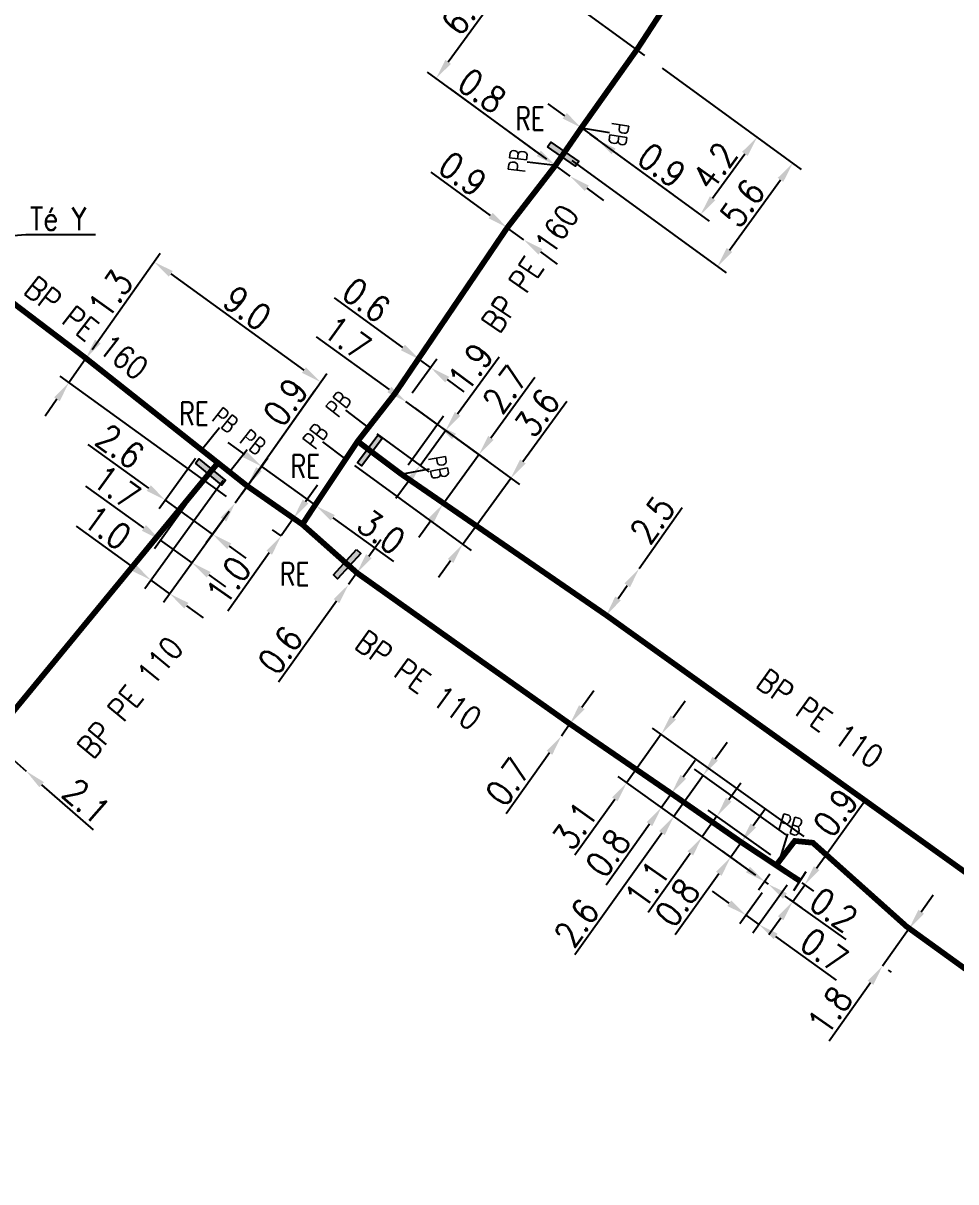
# Model space of a CAD drawing. Header units: millimetres. Extents: x 184998 to 186003, y 126995 to 128002.
# Drawn here: x 185457.2 to 185498.1, y 127223.2 to 127274 of the extents above; entities that cross this region are included whole.
import ezdxf
from ezdxf.enums import TextEntityAlignment as Align

# ---------------------------------------------------------------- set-up
doc = ezdxf.new("R2010")
doc.units = ezdxf.units.MM
doc.header["$PDMODE"] = 34
doc.linetypes.add('L_25_PE', pattern=[2000, 1000, 1000])
doc.layers.get('0').update_dxf_attribs({"linetype": 'CONTINUOUS'})
doc.layers.get('DEFPOINTS').update_dxf_attribs({"linetype": 'CONTINUOUS'})
doc.layers.add('L_150', color=1, linetype='CONTINUOUS')
doc.layers.add('L_340', color=7, linetype='CONTINUOUS')
doc.styles.add('G_ROMANS', font='ROMANS.SHX', dxfattribs={"width": 0.75})
doc.styles.get("Standard").update_dxf_attribs({"font": 'romans.shx', "width": 0.85})
doc.dimstyles.get("Standard").update_dxf_attribs({"dimtxt": 1.5, "dimasz": 1.2, "dimexe": 0.625, "dimexo": 0.625, "dimgap": 0.25, "dimtad": 1, "dimdec": 1, "dimzin": 0, "dimdsep": 46, "dimtxsty": 'Standard', "dimcen": -0.5, "dimadec": 0, "dimazin": 0, "dimtfac": 1, "dimtdec": 1, "dimtmove": 0, "dimatfit": 3, "dimfxl": 0, "dimtolj": 1, "dimtzin": 0, "dimarcsym": 0})

# ---------------------------------------------------------------- blocks, each defined once
blk = doc.blocks.new('*D910')
at = {"layer": 'DEFPOINTS', "color": 0, "linetype": 'Continuous', "transparency": 16777216}
for p in [(185467.067, 127253.712), (185466.547, 127252.977), (185466.547, 127252.977)]:
    blk.add_point(p, dxfattribs=at)
at = {"layer": 'L_150', "color": 0, "linetype": 'Continuous', "lineweight": -2, "transparency": 16777216}
for p, q in [((185467.587, 127254.446), (185470.036, 127257.908)), ((185466.547, 127252.977), (185467.067, 127253.712)), ((185466.027, 127252.242), (185465.507, 127251.508))]:
    blk.add_line(p, q, dxfattribs=at)
at = {"layer": 'L_150', "color": 0, "linetype": 'Continuous', "transparency": 16777216}
for points in [[(185467.464, 127254.533), (185467.709, 127254.36), (185467.067, 127253.712)], [(185465.905, 127252.329), (185466.15, 127252.156), (185466.547, 127252.977)]]:
    blk.add_solid(points, dxfattribs=at)
at = {"layer": 'L_150', "color": 0, "linetype": 'Continuous', "transparency": 16777216, "insert": (185468.75, 127257.389), "char_height": 1.125, "attachment_point": 5, "rotation": 54.7168}
blk.add_mtext('\\A1;0.9', dxfattribs=at)
blk = doc.blocks.new('*D911')
at = {"layer": 'DEFPOINTS', "color": 0, "linetype": 'Continuous', "transparency": 16777216}
for p in [(185460, 127259.305), (185470.287, 127258.262), (185466.547, 127252.977)]:
    blk.add_point(p, dxfattribs=at)
at = {"layer": 'L_150', "color": 0, "linetype": 'Continuous', "lineweight": -2, "transparency": 16777216}
for p, q in [((185460.271, 127259.688), (185463.26, 127263.911)), ((185463.719, 127263.002), (185469.557, 127258.789)), ((185466.818, 127253.36), (185470.558, 127258.645))]:
    blk.add_line(p, q, dxfattribs=at)
at = {"layer": 'L_150', "color": 0, "linetype": 'Continuous', "transparency": 16777216}
for points in [[(185463.806, 127263.124), (185463.631, 127262.88), (185462.989, 127263.529)], [(185469.645, 127258.91), (185469.469, 127258.667), (185470.287, 127258.262)]]:
    blk.add_solid(points, dxfattribs=at)
at = {"layer": 'L_150', "color": 0, "linetype": 'Continuous', "transparency": 16777216, "insert": (185467.077, 127261.504), "char_height": 1.125, "attachment_point": 5, "rotation": 324.1834}
blk.add_mtext('\\A1;9.0', dxfattribs=at)
blk = doc.blocks.new('*D912')
at = {"layer": 'DEFPOINTS', "color": 0, "linetype": 'Continuous', "transparency": 16777216}
for p in [(185460, 127259.305), (185459.249, 127258.244), (185466.547, 127252.977)]:
    blk.add_point(p, dxfattribs=at)
at = {"layer": 'L_150', "color": 0, "linetype": 'Continuous', "lineweight": -2, "transparency": 16777216}
for p, q in [((185460.52, 127260.04), (185462.335, 127262.604)), ((185459.249, 127258.244), (185460, 127259.305)), ((185466.167, 127253.251), (185458.869, 127258.518)), ((185458.729, 127257.509), (185458.209, 127256.774))]:
    blk.add_line(p, q, dxfattribs=at)
at = {"layer": 'L_150', "color": 0, "linetype": 'Continuous', "transparency": 16777216}
for points in [[(185460.397, 127260.126), (185460.642, 127259.953), (185460, 127259.305)], [(185458.607, 127257.596), (185458.852, 127257.422), (185459.249, 127258.244)]]:
    blk.add_solid(points, dxfattribs=at)
at = {"layer": 'L_150', "color": 0, "linetype": 'Continuous', "transparency": 16777216, "insert": (185461.075, 127262.123), "char_height": 1.125, "attachment_point": 5, "rotation": 54.7168}
blk.add_mtext('\\A1;1.3', dxfattribs=at)
blk = doc.blocks.new('*D914')
at = {"layer": 'DEFPOINTS', "color": 0, "linetype": 'Continuous', "transparency": 16777216}
for p in [(185478.468, 127265.025), (185479.195, 127264.495), (185479.195, 127264.495)]:
    blk.add_point(p, dxfattribs=at)
at = {"layer": 'L_150', "color": 0, "linetype": 'Continuous', "lineweight": -2, "transparency": 16777216}
for p, q in [((185477.74, 127265.555), (185475.128, 127267.459)), ((185479.195, 127264.495), (185478.468, 127265.025)), ((185479.923, 127263.965), (185480.65, 127263.435))]:
    blk.add_line(p, q, dxfattribs=at)
at = {"layer": 'L_150', "color": 0, "linetype": 'Continuous', "transparency": 16777216}
for points in [[(185477.829, 127265.676), (185477.652, 127265.433), (185478.468, 127265.025)], [(185480.011, 127264.086), (185479.834, 127263.843), (185479.195, 127264.495)]]:
    blk.add_solid(points, dxfattribs=at)
at = {"layer": 'L_150', "color": 0, "linetype": 'Continuous', "transparency": 16777216, "insert": (185476.512, 127267.378), "char_height": 1.125, "attachment_point": 5, "rotation": 323.9208}
blk.add_mtext('\\A1;0.9', dxfattribs=at)
blk = doc.blocks.new('*D1365')
at = {"layer": 'DEFPOINTS', "color": 0, "linetype": 'Continuous', "transparency": 16777216}
for p in [(185455.803, 127242.606), (185457.382, 127241.221), (185457.382, 127241.221)]:
    blk.add_point(p, dxfattribs=at)
at = {"layer": 'L_150', "color": 0, "linetype": 'Continuous', "lineweight": -2, "transparency": 16777216}
for p, q in [((185455.127, 127243.2), (185454.45, 127243.793)), ((185455.803, 127242.606), (185457.382, 127241.221)), ((185458.058, 127240.627), (185460.318, 127238.645))]:
    blk.add_line(p, q, dxfattribs=at)
at = {"layer": 'L_150', "color": 0, "linetype": 'Continuous', "transparency": 16777216}
for points in [[(185455.226, 127243.312), (185455.028, 127243.087), (185455.803, 127242.606)], [(185458.157, 127240.74), (185457.96, 127240.515), (185457.382, 127241.221)]]:
    blk.add_solid(points, dxfattribs=at)
at = {"layer": 'L_150', "color": 0, "linetype": 'Continuous', "transparency": 16777216, "insert": (185460.021, 127239.903), "char_height": 1.125, "attachment_point": 5, "rotation": 318.738}
blk.add_mtext('\\A1;2.1', dxfattribs=at)
blk = doc.blocks.new('*D1366')
at = {"layer": 'DEFPOINTS', "color": 0, "linetype": 'Continuous', "transparency": 16777216}
for p in [(185495.964, 127234.42), (185494.784, 127232.775), (185494.916, 127232.681)]:
    blk.add_point(p, dxfattribs=at)
at = {"layer": 'L_150', "color": 0, "linetype": 'Continuous', "lineweight": -2, "transparency": 16777216}
for p, q in [((185496.613, 127235.063), (185497.135, 127235.796)), ((185496.091, 127234.33), (185494.916, 127232.681)), ((185496.346, 127234.148), (185496.472, 127234.058)), ((185495.166, 127232.503), (185495.298, 127232.409)), ((185494.394, 127231.948), (185492.572, 127229.388))]:
    blk.add_line(p, q, dxfattribs=at)
at = {"layer": 'L_150', "color": 0, "linetype": 'Continuous', "transparency": 16777216}
for points in [[(185496.49, 127235.15), (185496.735, 127234.976), (185496.091, 127234.33)], [(185494.272, 127232.035), (185494.516, 127231.861), (185494.916, 127232.681)]]:
    blk.add_solid(points, dxfattribs=at)
at = {"layer": 'L_150', "color": 0, "linetype": 'Continuous', "transparency": 16777216, "insert": (185492.611, 127230.736), "char_height": 1.125, "attachment_point": 5, "rotation": 54.5457}
blk.add_mtext('\\A1;1.8', dxfattribs=at)
blk = doc.blocks.new('*D1370')
at = {"layer": 'DEFPOINTS', "color": 0, "linetype": 'Continuous', "transparency": 16777216}
for p in [(185484.247, 127250.094), (185484.247, 127250.094), (185482.807, 127248.05)]:
    blk.add_point(p, dxfattribs=at)
at = {"layer": 'L_150', "color": 0, "linetype": 'Continuous', "lineweight": -2, "transparency": 16777216}
for p, q in [((185484.247, 127250.094), (185486.134, 127252.774)), ((185483.325, 127248.786), (185483.728, 127249.358))]:
    blk.add_line(p, q, dxfattribs=at)
at = {"layer": 'L_150', "color": 0, "linetype": 'Continuous', "transparency": 16777216}
for points in [[(185483.606, 127249.444), (185483.851, 127249.272), (185484.247, 127250.094)], [(185483.203, 127248.872), (185483.448, 127248.699), (185482.807, 127248.05)]]:
    blk.add_solid(points, dxfattribs=at)
at = {"layer": 'L_150', "color": 0, "linetype": 'Continuous', "transparency": 16777216, "insert": (185484.836, 127252.234), "char_height": 1.125, "attachment_point": 5, "rotation": 54.8438}
blk.add_mtext('\\A1;2.5', dxfattribs=at)
blk = doc.blocks.new('L_340_07')
at = {"color": 0, "linetype": 'Continuous', "const_width": 0.25, "flags": 128}
blk.add_lwpolyline([(0, 0), (0.35, 0)], dxfattribs=at)
at = {"color": 0, "linetype": 'Continuous', "flags": 128}
blk.add_lwpolyline([(0.35, -0.5), (0.35, 0.5)], dxfattribs=at)
at = {"color": 0, "linetype": 'Continuous', "width": 0.75, "flags": 3}
for tag, p in [('DEF_LEG', (0.723, -3.465)), ('DEF_COUP', (0.723, -5.965)), ('DEF_TYPE', (0.723, -8.465))]:
    blk.add_attdef(tag, text='', height=1.2, dxfattribs=at).set_placement(p, align=Align.MIDDLE)
blk = doc.blocks.new('*D1376')
at = {"layer": 'DEFPOINTS', "color": 0, "linetype": 'Continuous', "transparency": 16777216}
for p in [(185471.877, 127249.907), (185471.51, 127249.396), (185471.51, 127249.396)]:
    blk.add_point(p, dxfattribs=at)
at = {"layer": 'L_150', "color": 0, "linetype": 'Continuous', "lineweight": -2, "transparency": 16777216}
for p, q in [((185472.402, 127250.638), (185472.928, 127251.369)), ((185471.877, 127249.907), (185471.51, 127249.396)), ((185470.984, 127248.665), (185468.436, 127245.119))]:
    blk.add_line(p, q, dxfattribs=at)
at = {"layer": 'L_150', "color": 0, "linetype": 'Continuous', "transparency": 16777216}
for points in [[(185472.281, 127250.726), (185472.524, 127250.551), (185471.877, 127249.907)], [(185470.863, 127248.752), (185471.106, 127248.577), (185471.51, 127249.396)]]:
    blk.add_solid(points, dxfattribs=at)
at = {"layer": 'L_150', "color": 0, "linetype": 'Continuous', "transparency": 16777216, "insert": (185468.521, 127246.522), "char_height": 1.125, "attachment_point": 5, "rotation": 54.3003}
blk.add_mtext('\\A1;0.6', dxfattribs=at)
blk = doc.blocks.new('*D1377')
at = {"layer": 'DEFPOINTS', "color": 0, "linetype": 'Continuous', "transparency": 16777216}
for p in [(185485.663, 127240.238), (185485.227, 127239.628), (185485.227, 127239.628)]:
    blk.add_point(p, dxfattribs=at)
at = {"layer": 'L_150', "color": 0, "linetype": 'Continuous', "lineweight": -2, "transparency": 16777216}
for p, q in [((185486.186, 127240.97), (185486.709, 127241.702)), ((185485.663, 127240.238), (185485.227, 127239.628)), ((185484.704, 127238.895), (185482.797, 127236.228))]:
    blk.add_line(p, q, dxfattribs=at)
at = {"layer": 'L_150', "color": 0, "linetype": 'Continuous', "transparency": 16777216}
for points in [[(185486.064, 127241.057), (185486.308, 127240.883), (185485.663, 127240.238)], [(185484.581, 127238.983), (185484.826, 127238.808), (185485.227, 127239.628)]]:
    blk.add_solid(points, dxfattribs=at)
at = {"layer": 'L_150', "color": 0, "linetype": 'Continuous', "transparency": 16777216, "insert": (185482.879, 127237.632), "char_height": 1.125, "attachment_point": 5, "rotation": 54.4508}
blk.add_mtext('\\A1;0.8', dxfattribs=at)
blk = doc.blocks.new('*D1378')
at = {"layer": 'DEFPOINTS', "color": 0, "linetype": 'Continuous', "transparency": 16777216}
for p in [(185481.216, 127243.289), (185480.84, 127242.759), (185480.84, 127242.759)]:
    blk.add_point(p, dxfattribs=at)
at = {"layer": 'L_150', "color": 0, "linetype": 'Continuous', "lineweight": -2, "transparency": 16777216}
for p, q in [((185481.737, 127244.022), (185482.258, 127244.756)), ((185481.216, 127243.289), (185480.84, 127242.759)), ((185480.318, 127242.025), (185478.42, 127239.352))]:
    blk.add_line(p, q, dxfattribs=at)
at = {"layer": 'L_150', "color": 0, "linetype": 'Continuous', "transparency": 16777216}
for points in [[(185481.615, 127244.109), (185481.86, 127243.935), (185481.216, 127243.289)], [(185480.196, 127242.112), (185480.441, 127241.938), (185480.84, 127242.759)]]:
    blk.add_solid(points, dxfattribs=at)
at = {"layer": 'L_150', "color": 0, "linetype": 'Continuous', "transparency": 16777216, "insert": (185478.497, 127240.756), "char_height": 1.125, "attachment_point": 5, "rotation": 54.6127}
blk.add_mtext('\\A1;0.7', dxfattribs=at)
blk = doc.blocks.new('*D1382')
at = {"layer": 'DEFPOINTS', "color": 0, "linetype": 'Continuous', "transparency": 16777216}
for p in [(185475.109, 127258.898), (185473.543, 127257.757), (185474.029, 127257.405)]:
    blk.add_point(p, dxfattribs=at)
at = {"layer": 'L_150', "color": 0, "linetype": 'Continuous', "lineweight": -2, "transparency": 16777216}
for p, q in [((185473.894, 127259.777), (185470.889, 127261.952)), ((185473.818, 127258.137), (185474.898, 127259.629)), ((185474.304, 127257.785), (185475.384, 127259.277)), ((185475.109, 127258.898), (185474.623, 127259.249)), ((185475.839, 127258.37), (185476.568, 127257.842))]:
    blk.add_line(p, q, dxfattribs=at)
at = {"layer": 'L_150', "color": 0, "linetype": 'Continuous', "transparency": 16777216}
for points in [[(185473.982, 127259.899), (185473.806, 127259.656), (185474.623, 127259.249)], [(185475.927, 127258.492), (185475.751, 127258.248), (185475.109, 127258.898)]]:
    blk.add_solid(points, dxfattribs=at)
at = {"layer": 'L_150', "color": 0, "linetype": 'Continuous', "transparency": 16777216, "insert": (185472.292, 127261.862), "char_height": 1.125, "attachment_point": 5, "rotation": 324.108}
blk.add_mtext('\\A1;0.6', dxfattribs=at)
blk = doc.blocks.new('*D1383')
at = {"layer": 'DEFPOINTS', "color": 0, "linetype": 'Continuous', "transparency": 16777216}
for p in [(185474.029, 127257.405), (185474.029, 127257.405), (185473.845, 127254.258)]:
    blk.add_point(p, dxfattribs=at)
at = {"layer": 'L_340', "color": 0, "linetype": 'Continuous', "lineweight": -2, "transparency": 16777216}
for p, q in [((185473.301, 127257.934), (185470.112, 127260.248)), ((185475.405, 127256.406), (185474.029, 127257.405)), ((185474.121, 127254.637), (185475.68, 127256.786)), ((185476.133, 127255.878), (185476.862, 127255.349))]:
    blk.add_line(p, q, dxfattribs=at)
at = {"layer": 'L_340', "color": 0, "linetype": 'Continuous', "transparency": 16777216}
for points in [[(185473.389, 127258.055), (185473.213, 127257.812), (185474.029, 127257.405)], [(185476.222, 127255.999), (185476.045, 127255.756), (185475.405, 127256.406)]]:
    blk.add_solid(points, dxfattribs=at)
at = {"layer": 'L_340', "color": 0, "linetype": 'Continuous', "transparency": 16777216, "insert": (185471.46, 127260.197), "char_height": 1.125, "attachment_point": 5, "rotation": 324.0249}
blk.add_mtext('\\A1;1.7', dxfattribs=at)
blk = doc.blocks.new('*D1384')
at = {"layer": 'DEFPOINTS', "color": 0, "linetype": 'Continuous', "transparency": 16777216}
for p in [(185475.407, 127256.408), (185477.224, 127255.089), (185473.825, 127254.229)]:
    blk.add_point(p, dxfattribs=at)
at = {"layer": 'L_340', "color": 0, "linetype": 'Continuous', "lineweight": -2, "transparency": 16777216}
for p, q in [((185477.752, 127255.818), (185479.678, 127258.471)), ((185475.786, 127256.133), (185477.603, 127254.814)), ((185475.642, 127252.91), (185477.224, 127255.089)), ((185474.204, 127253.954), (185476.021, 127252.635)), ((185475.113, 127252.182), (185474.585, 127251.454))]:
    blk.add_line(p, q, dxfattribs=at)
at = {"layer": 'L_340', "color": 0, "linetype": 'Continuous', "transparency": 16777216}
for points in [[(185477.631, 127255.906), (185477.874, 127255.73), (185477.224, 127255.089)], [(185474.992, 127252.27), (185475.235, 127252.094), (185475.642, 127252.91)]]:
    blk.add_solid(points, dxfattribs=at)
at = {"layer": 'L_340', "color": 0, "linetype": 'Continuous', "transparency": 16777216, "insert": (185478.373, 127257.949), "char_height": 1.125, "attachment_point": 5, "rotation": 54.0249}
blk.add_mtext('\\A1;2.7', dxfattribs=at)
blk = doc.blocks.new('*D1385')
at = {"layer": 'DEFPOINTS', "color": 0, "linetype": 'Continuous', "transparency": 16777216}
for p in [(185474.029, 127257.405), (185472.379, 127256.269), (185475.763, 127256.142)]:
    blk.add_point(p, dxfattribs=at)
at = {"layer": 'L_340', "color": 0, "linetype": 'Continuous', "lineweight": -2, "transparency": 16777216}
for p, q in [((185476.293, 127256.869), (185478.116, 127259.372)), ((185474.408, 127257.129), (185476.142, 127255.866)), ((185472.758, 127255.993), (185475.029, 127254.338)), ((185474.65, 127254.614), (185475.763, 127256.142)), ((185474.12, 127253.887), (185473.59, 127253.159))]:
    blk.add_line(p, q, dxfattribs=at)
at = {"layer": 'L_340', "color": 0, "linetype": 'Continuous', "transparency": 16777216}
for points in [[(185476.172, 127256.958), (185476.414, 127256.781), (185475.763, 127256.142)], [(185473.998, 127253.975), (185474.241, 127253.798), (185474.65, 127254.614)]]:
    blk.add_solid(points, dxfattribs=at)
at = {"layer": 'L_340', "color": 0, "linetype": 'Continuous', "transparency": 16777216, "insert": (185476.863, 127258.926), "char_height": 1.125, "attachment_point": 5, "rotation": 53.9208}
blk.add_mtext('\\A1;1.9', dxfattribs=at)
blk = doc.blocks.new('*D1386')
at = {"layer": 'DEFPOINTS', "color": 0, "linetype": 'Continuous', "transparency": 16777216}
for p in [(185474.029, 127257.405), (185471.388, 127254.887), (185478.626, 127254.056)]:
    blk.add_point(p, dxfattribs=at)
at = {"layer": 'L_340', "color": 0, "linetype": 'Continuous', "lineweight": -2, "transparency": 16777216}
for p, q in [((185474.408, 127257.129), (185479.004, 127253.78)), ((185479.156, 127254.783), (185481.086, 127257.433)), ((185471.767, 127254.611), (185476.89, 127250.878)), ((185476.511, 127251.154), (185478.626, 127254.056)), ((185475.981, 127250.427), (185475.451, 127249.7))]:
    blk.add_line(p, q, dxfattribs=at)
at = {"layer": 'L_340', "color": 0, "linetype": 'Continuous', "transparency": 16777216}
for points in [[(185479.034, 127254.872), (185479.277, 127254.695), (185478.626, 127254.056)], [(185475.86, 127250.515), (185476.102, 127250.339), (185476.511, 127251.154)]]:
    blk.add_solid(points, dxfattribs=at)
at = {"layer": 'L_340', "color": 0, "linetype": 'Continuous', "transparency": 16777216, "insert": (185479.78, 127256.914), "char_height": 1.125, "attachment_point": 5, "rotation": 53.9208}
blk.add_mtext('\\A1;3.6', dxfattribs=at)
blk = doc.blocks.new('L_340_13')
at = {"color": 0, "linetype": 'Continuous', "flags": 128}
blk.add_lwpolyline([(0, 0), (0, 1.25)], dxfattribs=at)
at = {"color": 0, "linetype": 'Continuous', "style": 'G_ROMANS', "width": 0.75}
blk.add_text('PB', height=0.75, dxfattribs=at).set_placement((0, 1.663), align=Align.MIDDLE)
at = {"color": 0, "linetype": 'Continuous', "width": 0.75, "flags": 3}
for tag, p in [('DEF_LEG', (0, -10)), ('DEF_COUP', (0, -12.5)), ('DEF_TYPE', (0, -15))]:
    blk.add_attdef(tag, text='', height=1.2, dxfattribs=at).set_placement(p, align=Align.MIDDLE)
blk = doc.blocks.new('*D1387')
at = {"layer": 'DEFPOINTS', "color": 0, "linetype": 'Continuous', "transparency": 16777216}
for p in [(185469.488, 127252.026), (185468.554, 127251.523), (185468.939, 127251.251)]:
    blk.add_point(p, dxfattribs=at)
at = {"layer": 'L_150', "color": 0, "linetype": 'Continuous', "lineweight": -2, "transparency": 16777216}
for p, q in [((185469.623, 127253.033), (185470.143, 127253.768)), ((185469.105, 127252.297), (185468.72, 127252.569)), ((185469.103, 127252.299), (185468.554, 127251.523)), ((185468.557, 127251.521), (185468.172, 127251.794)), ((185468.034, 127250.789), (185466.219, 127248.224))]:
    blk.add_line(p, q, dxfattribs=at)
at = {"layer": 'L_150', "color": 0, "linetype": 'Continuous', "transparency": 16777216}
for points in [[(185469.5, 127253.12), (185469.745, 127252.947), (185469.103, 127252.299)], [(185467.912, 127250.875), (185468.157, 127250.702), (185468.554, 127251.523)]]:
    blk.add_solid(points, dxfattribs=at)
at = {"layer": 'L_150', "color": 0, "linetype": 'Continuous', "transparency": 16777216, "insert": (185466.255, 127249.572), "char_height": 1.125, "attachment_point": 5, "rotation": 54.7168}
blk.add_mtext('\\A1;1.0', dxfattribs=at)
blk = doc.blocks.new('*D1388')
at = {"layer": 'DEFPOINTS', "color": 0, "linetype": 'Continuous', "transparency": 16777216}
for p in [(185467.695, 127254.568), (185466.547, 127252.977), (185469.495, 127252.02)]:
    blk.add_point(p, dxfattribs=at)
at = {"layer": 'L_150', "color": 0, "linetype": 'Continuous', "lineweight": -2, "transparency": 16777216}
for p, q in [((185466.966, 127255.095), (185466.236, 127255.622)), ((185466.821, 127253.357), (185467.97, 127254.948)), ((185467.695, 127254.568), (185470.088, 127252.842)), ((185469.769, 127252.4), (185470.362, 127253.222)), ((185470.817, 127252.315), (185473.476, 127250.397))]:
    blk.add_line(p, q, dxfattribs=at)
at = {"layer": 'L_150', "color": 0, "linetype": 'Continuous', "transparency": 16777216}
for points in [[(185467.053, 127255.217), (185466.878, 127254.973), (185467.695, 127254.568)], [(185470.905, 127252.437), (185470.73, 127252.194), (185470.088, 127252.842)]]:
    blk.add_solid(points, dxfattribs=at)
at = {"layer": 'L_150', "color": 0, "linetype": 'Continuous', "transparency": 16777216, "insert": (185472.95, 127251.701), "char_height": 1.125, "attachment_point": 5, "rotation": 324.1834}
blk.add_mtext('\\A1;3.0', dxfattribs=at)
blk = doc.blocks.new('*D1389')
at = {"layer": 'DEFPOINTS', "color": 0, "linetype": 'Continuous', "transparency": 16777216}
for p in [(185466.289, 127254.328), (185466.547, 127252.977), (185463.673, 127248.994)]:
    blk.add_point(p, dxfattribs=at)
at = {"layer": 'L_340', "color": 0, "linetype": 'Continuous', "lineweight": -2, "transparency": 16777216}
for p, q in [((185466.014, 127253.948), (185462.587, 127249.199)), ((185466.273, 127252.597), (185463.398, 127248.614)), ((185462.132, 127250.106), (185459.584, 127251.944)), ((185463.673, 127248.994), (185462.862, 127249.579)), ((185464.402, 127248.467), (185465.132, 127247.94))]:
    blk.add_line(p, q, dxfattribs=at)
at = {"layer": 'L_340', "color": 0, "linetype": 'Continuous', "transparency": 16777216}
for points in [[(185462.22, 127250.227), (185462.044, 127249.984), (185462.862, 127249.579)], [(185464.49, 127248.589), (185464.315, 127248.345), (185463.673, 127248.994)]]:
    blk.add_solid(points, dxfattribs=at)
at = {"layer": 'L_340', "color": 0, "linetype": 'Continuous', "transparency": 16777216, "insert": (185460.932, 127251.896), "char_height": 1.125, "attachment_point": 5, "rotation": 324.1834}
blk.add_mtext('\\A1;1.0', dxfattribs=at)
blk = doc.blocks.new('*D1390')
at = {"layer": 'DEFPOINTS', "color": 0, "linetype": 'Continuous', "transparency": 16777216}
for p in [(185465.169, 127253.972), (185466.547, 127252.977), (185464.651, 127250.349)]:
    blk.add_point(p, dxfattribs=at)
at = {"layer": 'L_150', "color": 0, "linetype": 'Continuous', "lineweight": -2, "transparency": 16777216}
for p, q in [((185462.543, 127251.871), (185459.995, 127253.71)), ((185464.894, 127253.592), (185462.998, 127250.964)), ((185466.273, 127252.597), (185464.377, 127249.969)), ((185464.651, 127250.349), (185463.272, 127251.344)), ((185465.381, 127249.823), (185466.111, 127249.296))]:
    blk.add_line(p, q, dxfattribs=at)
at = {"layer": 'L_150', "color": 0, "linetype": 'Continuous', "transparency": 16777216}
for points in [[(185462.63, 127251.993), (185462.455, 127251.749), (185463.272, 127251.344)], [(185465.468, 127249.944), (185465.293, 127249.701), (185464.651, 127250.349)]]:
    blk.add_solid(points, dxfattribs=at)
at = {"layer": 'L_150', "color": 0, "linetype": 'Continuous', "transparency": 16777216, "insert": (185461.343, 127253.662), "char_height": 1.125, "attachment_point": 5, "rotation": 324.1834}
blk.add_mtext('\\A1;1.7', dxfattribs=at)
blk = doc.blocks.new('*D1391')
at = {"layer": 'DEFPOINTS', "color": 0, "linetype": 'Continuous', "transparency": 16777216}
for p in [(185465.072, 127255.291), (185466.547, 127252.977), (185465.552, 127251.598)]:
    blk.add_point(p, dxfattribs=at)
at = {"layer": 'L_340', "color": 0, "linetype": 'Continuous', "lineweight": -2, "transparency": 16777216}
for p, q in [((185462.754, 127253.616), (185460.095, 127255.535)), ((185464.798, 127254.911), (185463.209, 127252.71)), ((185465.552, 127251.598), (185463.484, 127253.09)), ((185466.273, 127252.597), (185465.277, 127251.217)), ((185466.281, 127251.071), (185467.011, 127250.544))]:
    blk.add_line(p, q, dxfattribs=at)
at = {"layer": 'L_340', "color": 0, "linetype": 'Continuous', "transparency": 16777216}
for points in [[(185462.842, 127253.738), (185462.666, 127253.495), (185463.484, 127253.09)], [(185466.369, 127251.192), (185466.194, 127250.949), (185465.552, 127251.598)]]:
    blk.add_solid(points, dxfattribs=at)
at = {"layer": 'L_340', "color": 0, "linetype": 'Continuous', "transparency": 16777216, "insert": (185461.499, 127255.447), "char_height": 1.125, "attachment_point": 5, "rotation": 324.1834}
blk.add_mtext('\\A1;2.6', dxfattribs=at)
blk = doc.blocks.new('L_340_20')
at = {"linetype": 'Continuous'}
blk.add_hatch(color=0, dxfattribs=at).paths.add_polyline_path([(0.125, 0.75), (-0.125, 0.75), (-0.125, -0.75), (0.125, -0.75)])
at = {"color": 0, "linetype": 'Continuous'}
blk.add_lwpolyline([(-0.125, 0.75), (0.125, 0.75), (0.125, -0.75), (-0.125, -0.75)], close=True, dxfattribs=at)
at = {"color": 0, "linetype": 'Continuous', "width": 0.75}
for tag, height, flags, p in [('RE', 1, 8, (0, 1.867)), ('DEF_LEG', 1.2, 3, (0, -5)), ('DEF_COUP', 1.2, 3, (0, -7.5)), ('DEF_TYPE', 1.2, 3, (0, -10))]:
    blk.add_attdef(tag, text='', height=height, dxfattribs=dict(at, flags=flags)).set_placement(p, align=Align.MIDDLE)
blk = doc.blocks.new('*D1392')
at = {"layer": 'DEFPOINTS', "color": 0, "linetype": 'Continuous', "transparency": 16777216}
for p in [(185490.256, 127237.093), (185489.908, 127236.272), (185489.911, 127236.276)]:
    blk.add_point(p, dxfattribs=at)
at = {"layer": 'L_150', "color": 0, "linetype": 'Continuous', "lineweight": -2, "transparency": 16777216}
for p, q in [((185489.017, 127236.909), (185488.285, 127237.433)), ((185489.983, 127236.712), (185489.476, 127236.004)), ((185489.749, 127236.385), (185489.908, 127236.272)), ((185489.639, 127235.895), (185489.636, 127235.89)), ((185490.64, 127235.748), (185493.307, 127233.84))]:
    blk.add_line(p, q, dxfattribs=at)
at = {"layer": 'L_150', "color": 0, "linetype": 'Continuous', "transparency": 16777216}
for points in [[(185489.105, 127237.031), (185488.93, 127236.787), (185489.749, 127236.385)], [(185490.728, 127235.87), (185490.553, 127235.626), (185489.908, 127236.272)]]:
    blk.add_solid(points, dxfattribs=at)
at = {"layer": 'L_150', "color": 0, "linetype": 'Continuous', "transparency": 16777216, "insert": (185492.776, 127235.142), "char_height": 1.125, "attachment_point": 5, "rotation": 324.416}
blk.add_mtext('\\A1;0.2', dxfattribs=at)
blk = doc.blocks.new('*D1393')
at = {"layer": 'DEFPOINTS', "color": 0, "linetype": 'Continuous', "transparency": 16777216}
for p in [(185489.911, 127236.276), (185491.005, 127236.598), (185488.932, 127234.912)]:
    blk.add_point(p, dxfattribs=at)
at = {"layer": 'L_340', "color": 0, "linetype": 'Continuous', "lineweight": -2, "transparency": 16777216}
for p, q in [((185490.731, 127236.218), (185489.226, 127234.123)), ((185488.201, 127235.437), (185487.47, 127235.962)), ((185489.638, 127235.895), (185488.658, 127234.531)), ((185488.932, 127234.912), (185489.5, 127234.504)), ((185490.231, 127233.979), (185492.893, 127232.065))]:
    blk.add_line(p, q, dxfattribs=at)
at = {"layer": 'L_340', "color": 0, "linetype": 'Continuous', "transparency": 16777216}
for points in [[(185488.288, 127235.559), (185488.113, 127235.315), (185488.932, 127234.912)], [(185490.318, 127234.1), (185490.143, 127233.857), (185489.5, 127234.504)]]:
    blk.add_solid(points, dxfattribs=at)
at = {"layer": 'L_340', "color": 0, "linetype": 'Continuous', "transparency": 16777216, "insert": (185492.365, 127233.369), "char_height": 1.125, "attachment_point": 5, "rotation": 324.3034}
blk.add_mtext('\\A1;0.7', dxfattribs=at)
blk = doc.blocks.new('*D1394')
at = {"layer": 'DEFPOINTS', "color": 0, "linetype": 'Continuous', "transparency": 16777216}
for p in [(185488.265, 127237.454), (185490.218, 127237.041), (185489.752, 127236.39)]:
    blk.add_point(p, dxfattribs=at)
at = {"layer": 'L_150', "color": 0, "linetype": 'Continuous', "lineweight": -2, "transparency": 16777216}
for p, q in [((185489.254, 127238.837), (185489.778, 127239.569)), ((185489.837, 127237.313), (185488.349, 127238.378)), ((185489.371, 127236.663), (185487.884, 127237.727)), ((185488.73, 127238.105), (185488.265, 127237.454)), ((185487.741, 127236.722), (185485.833, 127234.056))]:
    blk.add_line(p, q, dxfattribs=at)
at = {"layer": 'L_150', "color": 0, "linetype": 'Continuous', "transparency": 16777216}
for points in [[(185489.132, 127238.924), (185489.376, 127238.75), (185488.73, 127238.105)], [(185487.619, 127236.81), (185487.863, 127236.635), (185488.265, 127237.454)]]:
    blk.add_solid(points, dxfattribs=at)
at = {"layer": 'L_150', "color": 0, "linetype": 'Continuous', "transparency": 16777216, "insert": (185485.915, 127235.46), "char_height": 1.125, "attachment_point": 5, "rotation": 54.416}
blk.add_mtext('\\A1;0.8', dxfattribs=at)
blk = doc.blocks.new('*D1395')
at = {"layer": 'DEFPOINTS', "color": 0, "linetype": 'Continuous', "transparency": 16777216}
for p in [(185491.005, 127236.598), (185490.48, 127235.867), (185490.98, 127235.508)]:
    blk.add_point(p, dxfattribs=at)
at = {"layer": 'L_340', "color": 0, "linetype": 'Continuous', "lineweight": -2, "transparency": 16777216}
for p, q in [((185492.03, 127236.97), (185494.147, 127239.916)), ((185490.98, 127235.508), (185491.505, 127236.239)), ((185491.386, 127236.325), (185491.886, 127235.966)), ((185490.86, 127235.594), (185491.36, 127235.235)), ((185490.455, 127234.777), (185489.93, 127234.046))]:
    blk.add_line(p, q, dxfattribs=at)
at = {"layer": 'L_340', "color": 0, "linetype": 'Continuous', "transparency": 16777216}
for points in [[(185491.908, 127237.057), (185492.152, 127236.882), (185491.505, 127236.239)], [(185490.333, 127234.865), (185490.576, 127234.69), (185490.98, 127235.508)]]:
    blk.add_solid(points, dxfattribs=at)
at = {"layer": 'L_340', "color": 0, "linetype": 'Continuous', "transparency": 16777216, "insert": (185492.857, 127239.407), "char_height": 1.125, "attachment_point": 5, "rotation": 54.3034}
blk.add_mtext('\\A1;0.9', dxfattribs=at)
blk = doc.blocks.new('*D1470')
at = {"layer": 'DEFPOINTS', "color": 0, "linetype": 'Continuous', "transparency": 16777216}
for p in [(185487.017, 127238.347), (185490.397, 127237.281), (185489.752, 127236.39)]:
    blk.add_point(p, dxfattribs=at)
at = {"layer": 'L_340', "color": 0, "linetype": 'Continuous', "lineweight": -2, "transparency": 16777216}
for p, q in [((185488.181, 127239.974), (185488.705, 127240.706)), ((185487.657, 127239.242), (185487.017, 127238.347)), ((185490.016, 127237.554), (185487.276, 127239.514)), ((185489.371, 127236.663), (185486.636, 127238.62)), ((185486.493, 127237.615), (185484.64, 127235.025))]:
    blk.add_line(p, q, dxfattribs=at)
at = {"layer": 'L_340', "color": 0, "linetype": 'Continuous', "transparency": 16777216}
for points in [[(185488.059, 127240.061), (185488.303, 127239.886), (185487.657, 127239.242)], [(185486.371, 127237.702), (185486.615, 127237.528), (185487.017, 127238.347)]]:
    blk.add_solid(points, dxfattribs=at)
at = {"layer": 'L_340', "color": 0, "linetype": 'Continuous', "transparency": 16777216, "insert": (185484.603, 127236.262), "char_height": 1.125, "attachment_point": 5, "rotation": 54.416}
blk.add_mtext('\\A1;1.1', dxfattribs=at)
blk = doc.blocks.new('*D1471')
at = {"layer": 'DEFPOINTS', "color": 0, "linetype": 'Continuous', "transparency": 16777216}
for p in [(185485.773, 127239.237), (185491.07, 127238.162), (185489.752, 127236.39)]:
    blk.add_point(p, dxfattribs=at)
at = {"layer": 'L_150', "color": 0, "linetype": 'Continuous', "lineweight": -2, "transparency": 16777216}
for p, q in [((185487.582, 127241.764), (185488.105, 127242.496)), ((185490.689, 127238.434), (185486.677, 127241.305)), ((185487.058, 127241.032), (185485.773, 127239.237)), ((185489.371, 127236.663), (185485.392, 127239.51)), ((185485.25, 127238.505), (185481.433, 127233.171))]:
    blk.add_line(p, q, dxfattribs=at)
at = {"layer": 'L_150', "color": 0, "linetype": 'Continuous', "transparency": 16777216}
for points in [[(185487.46, 127241.852), (185487.704, 127241.677), (185487.058, 127241.032)], [(185485.128, 127238.592), (185485.372, 127238.418), (185485.773, 127239.237)]]:
    blk.add_solid(points, dxfattribs=at)
at = {"layer": 'L_150', "color": 0, "linetype": 'Continuous', "transparency": 16777216, "insert": (185481.515, 127234.575), "char_height": 1.125, "attachment_point": 5, "rotation": 54.416}
blk.add_mtext('\\A1;2.6', dxfattribs=at)
blk = doc.blocks.new('*D1472')
at = {"layer": 'DEFPOINTS', "color": 0, "linetype": 'Continuous', "transparency": 16777216}
for p in [(185483.705, 127240.717), (185491.862, 127238.084), (185489.752, 127236.39)]:
    blk.add_point(p, dxfattribs=at)
at = {"layer": 'L_150', "color": 0, "linetype": 'Continuous', "lineweight": -2, "transparency": 16777216}
for p, q in [((185485.745, 127243.568), (185486.269, 127244.3)), ((185485.222, 127242.836), (185483.705, 127240.717)), ((185491.481, 127238.357), (185484.841, 127243.109)), ((185489.371, 127236.663), (185483.324, 127240.989)), ((185483.182, 127239.985), (185481.433, 127237.541))]:
    blk.add_line(p, q, dxfattribs=at)
at = {"layer": 'L_150', "color": 0, "linetype": 'Continuous', "transparency": 16777216}
for points in [[(185485.623, 127243.655), (185485.867, 127243.48), (185485.222, 127242.836)], [(185483.06, 127240.072), (185483.304, 127239.897), (185483.705, 127240.717)]]:
    blk.add_solid(points, dxfattribs=at)
at = {"layer": 'L_150', "color": 0, "linetype": 'Continuous', "transparency": 16777216, "insert": (185481.436, 127238.833), "char_height": 1.125, "attachment_point": 5, "rotation": 54.416}
blk.add_mtext('\\A1;3.1', dxfattribs=at)
blk = doc.blocks.new('*D1514')
at = {"layer": 'DEFPOINTS', "color": 0, "linetype": 'Continuous', "transparency": 16777216}
for p in [(185484.877, 127272.292), (185481.716, 127269.398), (185489.413, 127268.986)]:
    blk.add_point(p, dxfattribs=at)
at = {"layer": 'L_340', "color": 0, "linetype": 'Continuous', "lineweight": -2, "transparency": 16777216}
for p, q in [((185485.256, 127272.016), (185489.792, 127268.71)), ((185482.095, 127269.122), (185487.319, 127265.316)), ((185487.47, 127266.319), (185488.883, 127268.259))]:
    blk.add_line(p, q, dxfattribs=at)
at = {"layer": 'L_340', "color": 0, "linetype": 'Continuous', "transparency": 16777216}
for points in [[(185488.762, 127268.347), (185489.005, 127268.17), (185489.413, 127268.986)], [(185487.349, 127266.407), (185487.591, 127266.231), (185486.94, 127265.592)]]:
    blk.add_solid(points, dxfattribs=at)
at = {"layer": 'L_340', "color": 0, "linetype": 'Continuous', "transparency": 16777216, "insert": (185487.571, 127267.731), "char_height": 1.125, "attachment_point": 5, "rotation": 53.9208}
blk.add_mtext('\\A1;4.2', dxfattribs=at)
blk = doc.blocks.new('*D1515')
at = {"layer": 'DEFPOINTS', "color": 0, "linetype": 'Continuous', "transparency": 16777216}
for p in [(185481.716, 127269.398), (185482.403, 127268.897), (185482.403, 127268.897)]:
    blk.add_point(p, dxfattribs=at)
at = {"layer": 'L_340', "color": 0, "linetype": 'Continuous', "lineweight": -2, "transparency": 16777216}
for p, q in [((185480.989, 127269.928), (185480.262, 127270.458)), ((185481.716, 127269.398), (185482.403, 127268.897)), ((185483.131, 127268.367), (185485.744, 127266.463))]:
    blk.add_line(p, q, dxfattribs=at)
at = {"layer": 'L_340', "color": 0, "linetype": 'Continuous', "transparency": 16777216}
for points in [[(185481.077, 127270.049), (185480.901, 127269.807), (185481.716, 127269.398)], [(185483.219, 127268.489), (185483.042, 127268.246), (185482.403, 127268.897)]]:
    blk.add_solid(points, dxfattribs=at)
at = {"layer": 'L_340', "color": 0, "linetype": 'Continuous', "transparency": 16777216, "insert": (185485.243, 127267.757), "char_height": 1.125, "attachment_point": 5, "rotation": 323.9208}
blk.add_mtext('\\A1;0.9', dxfattribs=at)
blk = doc.blocks.new('*D1516')
at = {"layer": 'DEFPOINTS', "color": 0, "linetype": 'Continuous', "transparency": 16777216}
for p in [(185484.877, 127272.292), (185480.92, 127268.246), (185490.977, 127267.847)]:
    blk.add_point(p, dxfattribs=at)
at = {"layer": 'L_340', "color": 0, "linetype": 'Continuous', "lineweight": -2, "transparency": 16777216}
for p, q in [((185485.256, 127272.016), (185491.356, 127267.571)), ((185481.299, 127267.97), (185488.058, 127263.045)), ((185488.209, 127264.048), (185490.447, 127267.12))]:
    blk.add_line(p, q, dxfattribs=at)
at = {"layer": 'L_340', "color": 0, "linetype": 'Continuous', "transparency": 16777216}
for points in [[(185490.326, 127267.208), (185490.568, 127267.031), (185490.977, 127267.847)], [(185488.088, 127264.137), (185488.33, 127263.96), (185487.679, 127263.321)]]:
    blk.add_solid(points, dxfattribs=at)
at = {"layer": 'L_340', "color": 0, "linetype": 'Continuous', "transparency": 16777216, "insert": (185488.776, 127266.1), "char_height": 1.125, "attachment_point": 5, "rotation": 53.9208}
blk.add_mtext('\\A1;5.6', dxfattribs=at)
blk = doc.blocks.new('*D1517')
at = {"layer": 'DEFPOINTS', "color": 0, "linetype": 'Continuous', "transparency": 16777216}
for p in [(185478.999, 127276.575), (185484.877, 127272.292), (185480.579, 127267.752)]:
    blk.add_point(p, dxfattribs=at)
at = {"layer": 'L_340', "color": 0, "linetype": 'Continuous', "lineweight": -2, "transparency": 16777216}
for p, q in [((185484.498, 127272.568), (185478.62, 127276.851)), ((185475.878, 127272.291), (185478.469, 127275.847)), ((185480.2, 127268.028), (185474.969, 127271.84))]:
    blk.add_line(p, q, dxfattribs=at)
at = {"layer": 'L_340', "color": 0, "linetype": 'Continuous', "transparency": 16777216}
for points in [[(185478.348, 127275.936), (185478.59, 127275.759), (185478.999, 127276.575)], [(185475.757, 127272.38), (185475.999, 127272.203), (185475.348, 127271.564)]]:
    blk.add_solid(points, dxfattribs=at)
at = {"layer": 'L_340', "color": 0, "linetype": 'Continuous', "transparency": 16777216, "insert": (185476.567, 127274.511), "char_height": 1.125, "attachment_point": 5, "rotation": 53.9208}
blk.add_mtext('\\A1;6.2', dxfattribs=at)
blk = doc.blocks.new('*D1518')
at = {"layer": 'DEFPOINTS', "color": 0, "linetype": 'Continuous', "transparency": 16777216}
for p in [(185480.579, 127267.752), (185481.226, 127267.281), (185481.226, 127267.281)]:
    blk.add_point(p, dxfattribs=at)
at = {"layer": 'L_340', "color": 0, "linetype": 'Continuous', "lineweight": -2, "transparency": 16777216}
for p, q in [((185479.852, 127268.282), (185475.963, 127271.116)), ((185481.226, 127267.281), (185480.579, 127267.752)), ((185481.953, 127266.751), (185482.68, 127266.221))]:
    blk.add_line(p, q, dxfattribs=at)
at = {"layer": 'L_340', "color": 0, "linetype": 'Continuous', "transparency": 16777216}
for points in [[(185479.94, 127268.403), (185479.763, 127268.161), (185480.579, 127267.752)], [(185482.041, 127266.872), (185481.865, 127266.63), (185481.226, 127267.281)]]:
    blk.add_solid(points, dxfattribs=at)
at = {"layer": 'L_340', "color": 0, "linetype": 'Continuous', "transparency": 16777216, "insert": (185477.366, 127271.021), "char_height": 1.125, "attachment_point": 5, "rotation": 323.9208}
blk.add_mtext('\\A1;0.8', dxfattribs=at)

msp = doc.modelspace()

# ---------------------------------------------------------------- linework, layer by layer
at = {"layer": 'L_150', "linetype": 'L_25_PE'}
msp.add_lwpolyline([(185469.488, 127252.026, 0.25, 0.25, 0), (185469.868, 127252.608, 0.25, 0.25, 0), (185471.388, 127254.887, 0.25, 0.25, 0), (185471.911, 127255.67, 0.25, 0.25, 0), (185472.379, 127256.269, 0.25, 0.25, 0), (185473.543, 127257.757, 0.25, 0.25, 0), (185478.468, 127265.025, 0.25, 0.25, 0), (185478.468, 127265.025, 0.25, 0.25, 0), (185478.468, 127265.025, 0.25, 0.25, 0), (185478.468, 127265.025, 0.25, 0.25, 0), (185480.579, 127267.752, 0.25, 0.25, 0), (185480.92, 127268.246, 0.25, 0.25, 0), (185481.716, 127269.398, 0.25, 0.25, 0), (185484.149, 127272.822, 0.25, 0.25, 0), (185491.101, 127283.472, 0.25, 0.25, 0)], format="xyseb", dxfattribs=at)
at = {"layer": 'L_150', "linetype": 'L_25_PE', "const_width": 0.25}
for points in [[(185432.177, 127277.158), (185450.196, 127265.636), (185456.168, 127262.212), (185460, 127259.305), (185465.072, 127255.291), (185466.289, 127254.328), (185467.067, 127253.712), (185469.488, 127252.026), (185469.488, 127252.026), (185469.488, 127252.026), (185469.488, 127252.026), (185471.45, 127250.286), (185471.877, 127249.907), (185471.877, 127249.907), (185476.709, 127246.475), (185481.216, 127243.289), (185485.663, 127240.238), (185488.73, 127238.105), (185490.256, 127237.093), (185491.005, 127236.598), (185491.005, 127236.598)], [(185602.748, 127163.181), (185602.473, 127163.372), (185580.638, 127178.545), (185553.214, 127197.602), (185527.49, 127216.093), (185512.598, 127226.782), (185503.67, 127233.126), (185482.807, 127248.05), (185473.825, 127254.229), (185472.443, 127255.265), (185471.911, 127255.67)], [(185452.95, 127160.079), (185430.841, 127171.825), (185430.841, 127171.825), (185424.034, 127175.154), (185423.84, 127175.853), (185423.346, 127177.638), (185422.599, 127180.337), (185428.114, 127192.558), (185434.44, 127205.145), (185439.639, 127215.527), (185444.834, 127226.397), (185446.737, 127229.571), (185446.737, 127229.571), (185447.889, 127231.403), (185452.256, 127237.198), (185455.803, 127242.606), (185465.164, 127253.975), (185465.454, 127254.327), (185465.788, 127254.724)], [(185490.256, 127237.093), (185490.256, 127237.093), (185490.397, 127237.281), (185491.07, 127238.162), (185491.862, 127238.084), (185491.862, 127238.084), (185491.862, 127238.084), (185491.862, 127238.084), (185495.964, 127234.42), (185495.964, 127234.42), (185495.964, 127234.42), (185495.964, 127234.42), (185495.964, 127234.42), (185495.964, 127234.42), (185495.964, 127234.42), (185514.116, 127221.318), (185528.243, 127211.63), (185568.132, 127182.984)]]:
    msp.add_lwpolyline(points, dxfattribs=at)

# ---------------------------------------------------------------- block references
at = {"layer": 'L_340'}
ref = msp.add_blockref('L_340_20', (185480.92, 127268.246), dxfattribs=dict(at, rotation=55.35290753225697))
ref.add_attrib('RE', 'RE', dxfattribs={"layer": '0', "color": 0, "linetype": 'Continuous', "height": 1, "width": 0.75}).set_placement((185479.468, 127269.802), align=Align.MIDDLE)
for name, p, rotation in [('L_340_13', (185481.716, 127269.398), 260.6181131303268), ('L_340_13', (185480.579, 127267.752), 83.2984061126594), ('L_340_13', (185472.379, 127256.269), 51.96457546661921), ('L_340_13', (185465.072, 127255.291), 321.6397080495058), ('L_340_13', (185466.289, 127254.328), 321.6397080576801), ('L_340_13', (185471.388, 127254.887), 53.03649426186936), ('L_340_13', (185473.825, 127254.229), 280.4408354485444), ('L_340_13', (185490.397, 127237.281), 343.1207042097474), ('L_340_07', (185491.005, 127236.598), 327.3696252917267)]:
    msp.add_blockref(name, p, dxfattribs=dict(at, rotation=rotation))
ref = msp.add_blockref('L_340_20', (185465.454, 127254.327), dxfattribs=dict(at, rotation=50.51202182611618))
ref.add_attrib('RE', 'RE', dxfattribs={"layer": '0', "color": 0, "linetype": 'Continuous', "height": 1, "width": 0.75}).set_placement((185464.739, 127256.881), align=Align.MIDDLE)
ref = msp.add_blockref('L_340_20', (185472.443, 127255.265), dxfattribs=dict(at, rotation=323.5785787919904))
ref.add_attrib('RE', 'RE', dxfattribs={"layer": '0', "color": 0, "linetype": 'Continuous', "height": 1, "width": 0.75}).set_placement((185469.619, 127254.572), align=Align.MIDDLE)
ref = msp.add_blockref('L_340_20', (185471.45, 127250.286), dxfattribs=dict(at, rotation=317.3178341602696))
ref.add_attrib('RE', 'RE', dxfattribs={"layer": '0', "color": 0, "linetype": 'Continuous', "height": 1, "width": 0.75}).set_placement((185469.15, 127249.846), align=Align.MIDDLE)

# ---------------------------------------------------------------- texts
at = {"layer": 'L_150', "linetype": 'Continuous', "insert": (185457.547, 127264.914), "char_height": 1, "attachment_point": 7}
msp.add_mtext('\\A1;Té Y', dxfattribs=at)
at = {"layer": 'L_150', "linetype": 'L_25_PE', "char_height": 1, "attachment_point": 5}
for s, insert, rotation in [('BP PE 160', (185479.471, 127263.239), 55.8791), ('BP PE 160', (185460.016, 127260.633), 322.1513), ('BP PE 110', (185474.574, 127245.205), 324.247), ('BP PE 110', (185461.932, 127244.448), 50.512), ('BP PE 110', (185492.179, 127243.525), 324.6948)]:
    msp.add_mtext(s, dxfattribs=dict(at, insert=insert, rotation=rotation))

# ---------------------------------------------------------------- dimensions: what is measured, and where the dimension line sits
at = {"layer": 'L_150', "linetype": 'Continuous'}
for base, p1, p2, angle, override, picture, middle in [((185479.195, 127264.495), (185478.468, 127265.025), (185479.195, 127264.495), 143.9208, {"dimscale": 0.75}, '*D914', (185476.07, 127266.772)), ((185470.287, 127258.262), (185460, 127259.305), (185466.547, 127252.977), 144.1834, {"dimscale": 0.75}, '*D911', (185466.638, 127260.895)), ((185475.109, 127258.898), (185473.543, 127257.757), (185474.029, 127257.405), 144.108, {"dimscale": 0.75, "dimatfit": 0}, '*D1382', (185471.852, 127261.255)), ((185466.547, 127252.977), (185467.067, 127253.712), (185466.547, 127252.977), 54.7168, {"dimscale": 0.75}, '*D910', (185469.363, 127256.956)), ((185467.695, 127254.568), (185469.495, 127252.02), (185466.547, 127252.977), 324.1834, {"dimscale": 0.75, "dimatfit": 0}, '*D1388', (185472.512, 127251.093)), ((185464.651, 127250.349), (185465.169, 127253.972), (185466.547, 127252.977), 144.1834, {"dimscale": 0.75, "dimatfit": 0}, '*D1390', (185460.904, 127253.054)), ((185468.554, 127251.523), (185469.488, 127252.026), (185468.939, 127251.251), 54.7168, {"dimscale": 0.75, "dimatfit": 0}, '*D1387', (185466.867, 127249.139)), ((185484.247, 127250.094), (185482.807, 127248.05), (185484.247, 127250.094), 234.8438, {"dimscale": 0.75}, '*D1370', (185485.45, 127251.802)), ((185471.51, 127249.396), (185471.877, 127249.907), (185471.51, 127249.396), 54.3003, {"dimscale": 0.75}, '*D1376', (185469.13, 127246.084)), ((185480.84, 127242.759), (185481.216, 127243.289), (185480.84, 127242.759), 54.6127, {"dimscale": 0.75}, '*D1378', (185479.109, 127240.322)), ((185457.382, 127241.221), (185455.803, 127242.606), (185457.382, 127241.221), 138.738, {"dimscale": 0.75, "dimatfit": 0}, '*D1365', (185459.526, 127239.34)), ((185485.2268, 127239.6276), (185485.6629, 127240.2378), (185485.2268, 127239.6276), 54.4508, {"dimscale": 0.75}, '*D1377', (185483.4888, 127237.1955)), ((185488.265, 127237.454), (185490.218, 127237.041), (185489.752, 127236.39), 54.416, {"dimscale": 0.75, "dimatfit": 0}, '*D1394', (185486.525, 127235.023)), ((185489.908, 127236.272), (185490.256, 127237.093), (185489.911, 127236.276), 144.416, {"dimscale": 0.75, "dimatfit": 0}, '*D1392', (185492.339, 127234.532))]:
    dim = msp.add_linear_dim(base=base, p1=p1, p2=p2, angle=angle, dimstyle='Standard', override=override, dxfattribs=at)
    dim.commit()
    dim.dimension.update_dxf_attribs({"geometry": picture, "text_midpoint": middle, "dimtype": 160})
for base, p1, p2, angle, text, override, picture, middle in [((185459.249, 127258.244), (185460, 127259.305), (185466.547, 127252.977), 54.7168, '1.3', {"dimscale": 0.75}, '*D912', (185461.687, 127261.689)), ((185483.705, 127240.717), (185491.862, 127238.084), (185489.752, 127236.39), 54.416, '3.1', {"dimscale": 0.75, "dimatfit": 0}, '*D1472', (185482.046, 127238.397)), ((185485.773, 127239.237), (185491.07, 127238.162), (185489.752, 127236.39), 54.416, '2.6', {"dimscale": 0.75, "dimatfit": 0}, '*D1471', (185482.125, 127234.138)), ((185494.916, 127232.681), (185495.964, 127234.42), (185494.784, 127232.775), 54.5457, '1.8', {"dimscale": 0.75}, '*D1366', (185493.222, 127230.301))]:
    dim = msp.add_linear_dim(base=base, p1=p1, p2=p2, angle=angle, text=text, dimstyle='Standard', override=override, dxfattribs=at)
    dim.commit()
    dim.dimension.update_dxf_attribs({"geometry": picture, "text_midpoint": middle, "dimtype": 160})
at = {"layer": 'L_340', "linetype": 'Continuous'}
for base, p1, p2, angle, override, picture, middle in [((185478.999, 127276.575), (185480.579, 127267.752), (185484.877, 127272.292), 233.9208, {"dimscale": 0.75, "dimatfit": 0}, '*D1517', (185477.173, 127274.069)), ((185481.226, 127267.281), (185480.579, 127267.752), (185481.226, 127267.281), 143.9208, {"dimscale": 0.75, "dimatfit": 0}, '*D1518', (185476.924, 127270.415)), ((185490.977, 127267.847), (185480.92, 127268.246), (185484.877, 127272.292), 233.9208, {"dimscale": 0.75, "dimatfit": 0}, '*D1516', (185489.382, 127265.658)), ((185489.413, 127268.986), (185481.716, 127269.398), (185484.877, 127272.292), 233.9208, {"dimscale": 0.75, "dimatfit": 0}, '*D1514', (185488.177, 127267.289)), ((185482.403, 127268.897), (185481.716, 127269.398), (185482.403, 127268.897), 143.9208, {"dimscale": 0.75, "dimlfac": 1, "dimlunit": 2, "dimatfit": 0}, '*D1515', (185484.801, 127267.15)), ((185474.029, 127257.405), (185473.845, 127254.258), (185474.029, 127257.405), 324.0249, {"dimscale": 0.75, "dimatfit": 0}, '*D1383', (185471.02, 127259.59)), ((185475.763, 127256.142), (185472.379, 127256.269), (185474.029, 127257.405), 233.9208, {"dimscale": 0.75, "dimatfit": 0}, '*D1385', (185477.47, 127258.484)), ((185477.224, 127255.089), (185473.825, 127254.229), (185475.407, 127256.408), 234.0249, {"dimscale": 0.75, "dimatfit": 0}, '*D1384', (185478.98, 127257.509)), ((185478.626, 127254.056), (185471.388, 127254.887), (185474.029, 127257.405), 233.9208, {"dimscale": 0.75, "dimatfit": 0}, '*D1386', (185480.386, 127256.472)), ((185465.5516, 127251.5975), (185465.0721, 127255.2906), (185466.5471, 127252.977), 144.1834, {"dimscale": 0.75, "dimatfit": 0}, '*D1391', (185461.0598, 127254.8391)), ((185463.673, 127248.994), (185466.289, 127254.328), (185466.547, 127252.977), 144.1834, {"dimscale": 0.75, "dimatfit": 0}, '*D1389', (185460.493, 127251.288)), ((185487.017, 127238.347), (185490.397, 127237.281), (185489.752, 127236.39), 54.416, {"dimscale": 0.75, "dimatfit": 0}, '*D1470', (185485.213, 127235.825)), ((185490.98, 127235.508), (185491.005, 127236.598), (185490.48, 127235.867), 54.3034, {"dimscale": 0.75, "dimatfit": 0}, '*D1395', (185493.466, 127238.969)), ((185488.932, 127234.912), (185491.005, 127236.598), (185489.911, 127236.276), 324.3034, {"dimscale": 0.75, "dimatfit": 0}, '*D1393', (185491.928, 127232.759))]:
    dim = msp.add_linear_dim(base=base, p1=p1, p2=p2, angle=angle, dimstyle='Standard', override=override, dxfattribs=at)
    dim.commit()
    dim.dimension.update_dxf_attribs({"geometry": picture, "text_midpoint": middle, "dimtype": 160})

# ---------------------------------------------------------------- leaders
at = {"layer": 'L_150', "linetype": 'Continuous', "annotation_type": 0, "has_hookline": 1, "hookline_direction": 0, "text_width": 2.874}
msp.add_leader([(185453.245, 127264.397), (185457.359, 127264.727)], dimstyle='Standard', override={"dimscale": 0.75}, dxfattribs=at)

doc.saveas('drawing.dxf')
